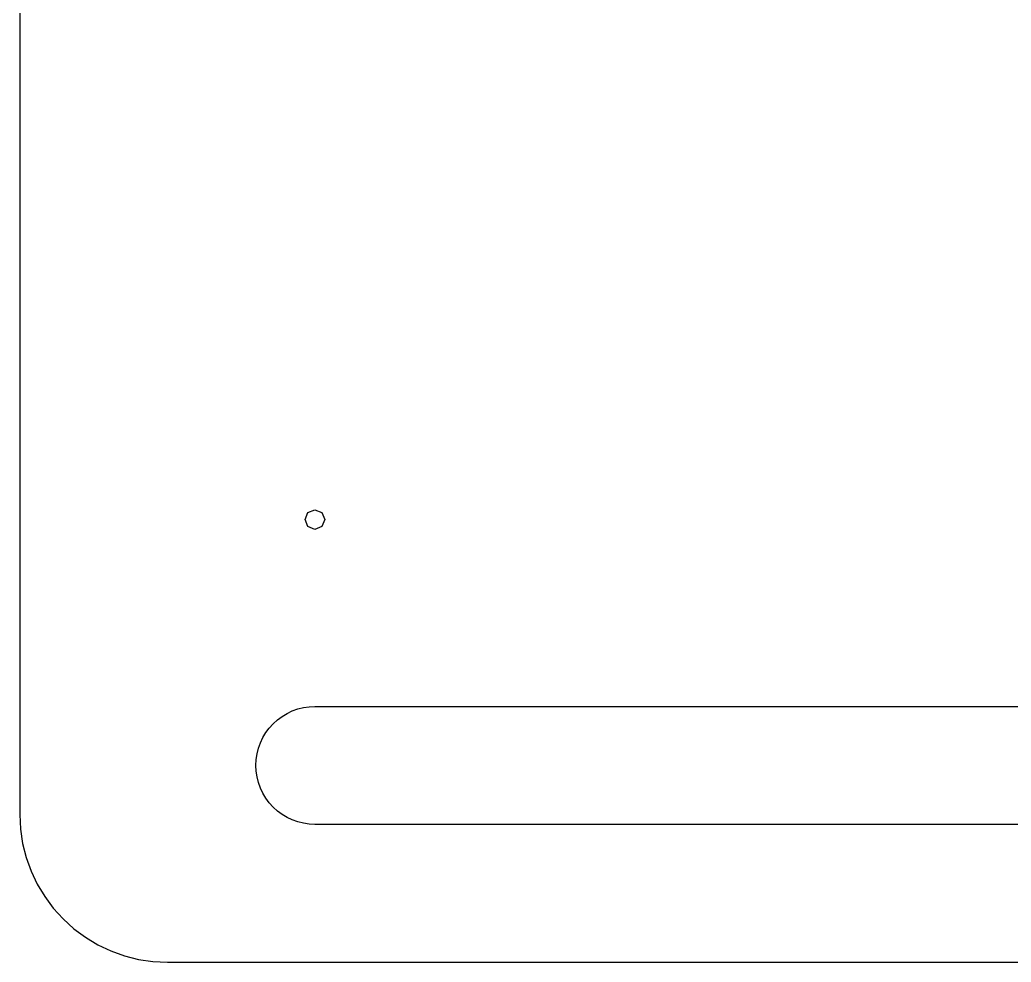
# Model space of a CAD drawing. Header units: metres. Extents: x 0 to 200, y -200 to 0.
# Drawn here: x 0 to 100.8, y -200 to -104.2 of the extents above; entities that cross this region are included whole.
import ezdxf

# ---------------------------------------------------------------- set-up
doc = ezdxf.new("R2010")
doc.units = ezdxf.units.M

msp = doc.modelspace()

# ---------------------------------------------------------------- linework, layer by layer
for p, q in [((0, -15), (0, -185)), ((29.2929, -154.293), (30, -154)), ((30, -154), (30.7071, -154.293)), ((29, -155), (29.2929, -154.293)), ((29.2929, -155.707), (29, -155)), ((30.7071, -154.293), (31, -155)), ((31, -155), (30.7071, -155.707)), ((30, -156), (29.2929, -155.707)), ((30.7071, -155.707), (30, -156)), ((27.7039, -174.457), (28.2583, -174.258)), ((28.2583, -174.258), (28.8295, -174.115)), ((28.8295, -174.115), (29.4119, -174.029)), ((29.4119, -174.029), (30, -174)), ((30, -174), (170, -174)), ((25.7574, -175.757), (26.1936, -175.362)), ((26.1936, -175.362), (26.6666, -175.011)), ((26.6666, -175.011), (27.1716, -174.708)), ((27.1716, -174.708), (27.7039, -174.457)), ((25.0112, -176.667), (25.3619, -176.194)), ((25.3619, -176.194), (25.7574, -175.757)), ((24.4567, -177.704), (24.7085, -177.172)), ((24.7085, -177.172), (25.0112, -176.667)), ((24.1153, -178.829), (24.2583, -178.258)), ((24.2583, -178.258), (24.4567, -177.704)), ((24.0289, -179.412), (24.1153, -178.829)), ((24, -180), (24.0289, -179.412)), ((24.0289, -180.588), (24, -180)), ((24.1153, -181.171), (24.0289, -180.588)), ((24.2583, -181.742), (24.1153, -181.171)), ((24.4567, -182.296), (24.2583, -181.742)), ((24.7085, -182.828), (24.4567, -182.296)), ((25.0112, -183.333), (24.7085, -182.828)), ((25.3619, -183.806), (25.0112, -183.333)), ((25.7574, -184.243), (25.3619, -183.806)), ((26.1936, -184.638), (25.7574, -184.243)), ((0, -185), (0.07222, -186.47)), ((26.6666, -184.989), (26.1936, -184.638)), ((27.1716, -185.292), (26.6666, -184.989)), ((27.7039, -185.543), (27.1716, -185.292)), ((28.2583, -185.742), (27.7039, -185.543)), ((28.8295, -185.885), (28.2583, -185.742)), ((29.4119, -185.971), (28.8295, -185.885)), ((30, -186), (29.4119, -185.971)), ((170, -186), (30, -186)), ((0.07222, -186.47), (0.28821, -187.926)), ((0.28821, -187.926), (0.64589, -189.354)), ((0.64589, -189.354), (1.1418, -190.74)), ((1.1418, -190.74), (1.77118, -192.071)), ((1.77118, -192.071), (2.52795, -193.334)), ((2.52795, -193.334), (3.40483, -194.516)), ((3.40483, -194.516), (4.39339, -195.607)), ((4.39339, -195.607), (5.4841, -196.595)), ((5.4841, -196.595), (6.66644, -197.472)), ((6.66644, -197.472), (7.92905, -198.229)), ((7.92905, -198.229), (9.25974, -198.858)), ((9.25974, -198.858), (10.6457, -199.354)), ((10.6457, -199.354), (12.0736, -199.712)), ((12.0736, -199.712), (13.5297, -199.928)), ((13.5297, -199.928), (15, -200)), ((15, -200), (185, -200))]:
    msp.add_line(p, q)

doc.saveas('drawing.dxf')
